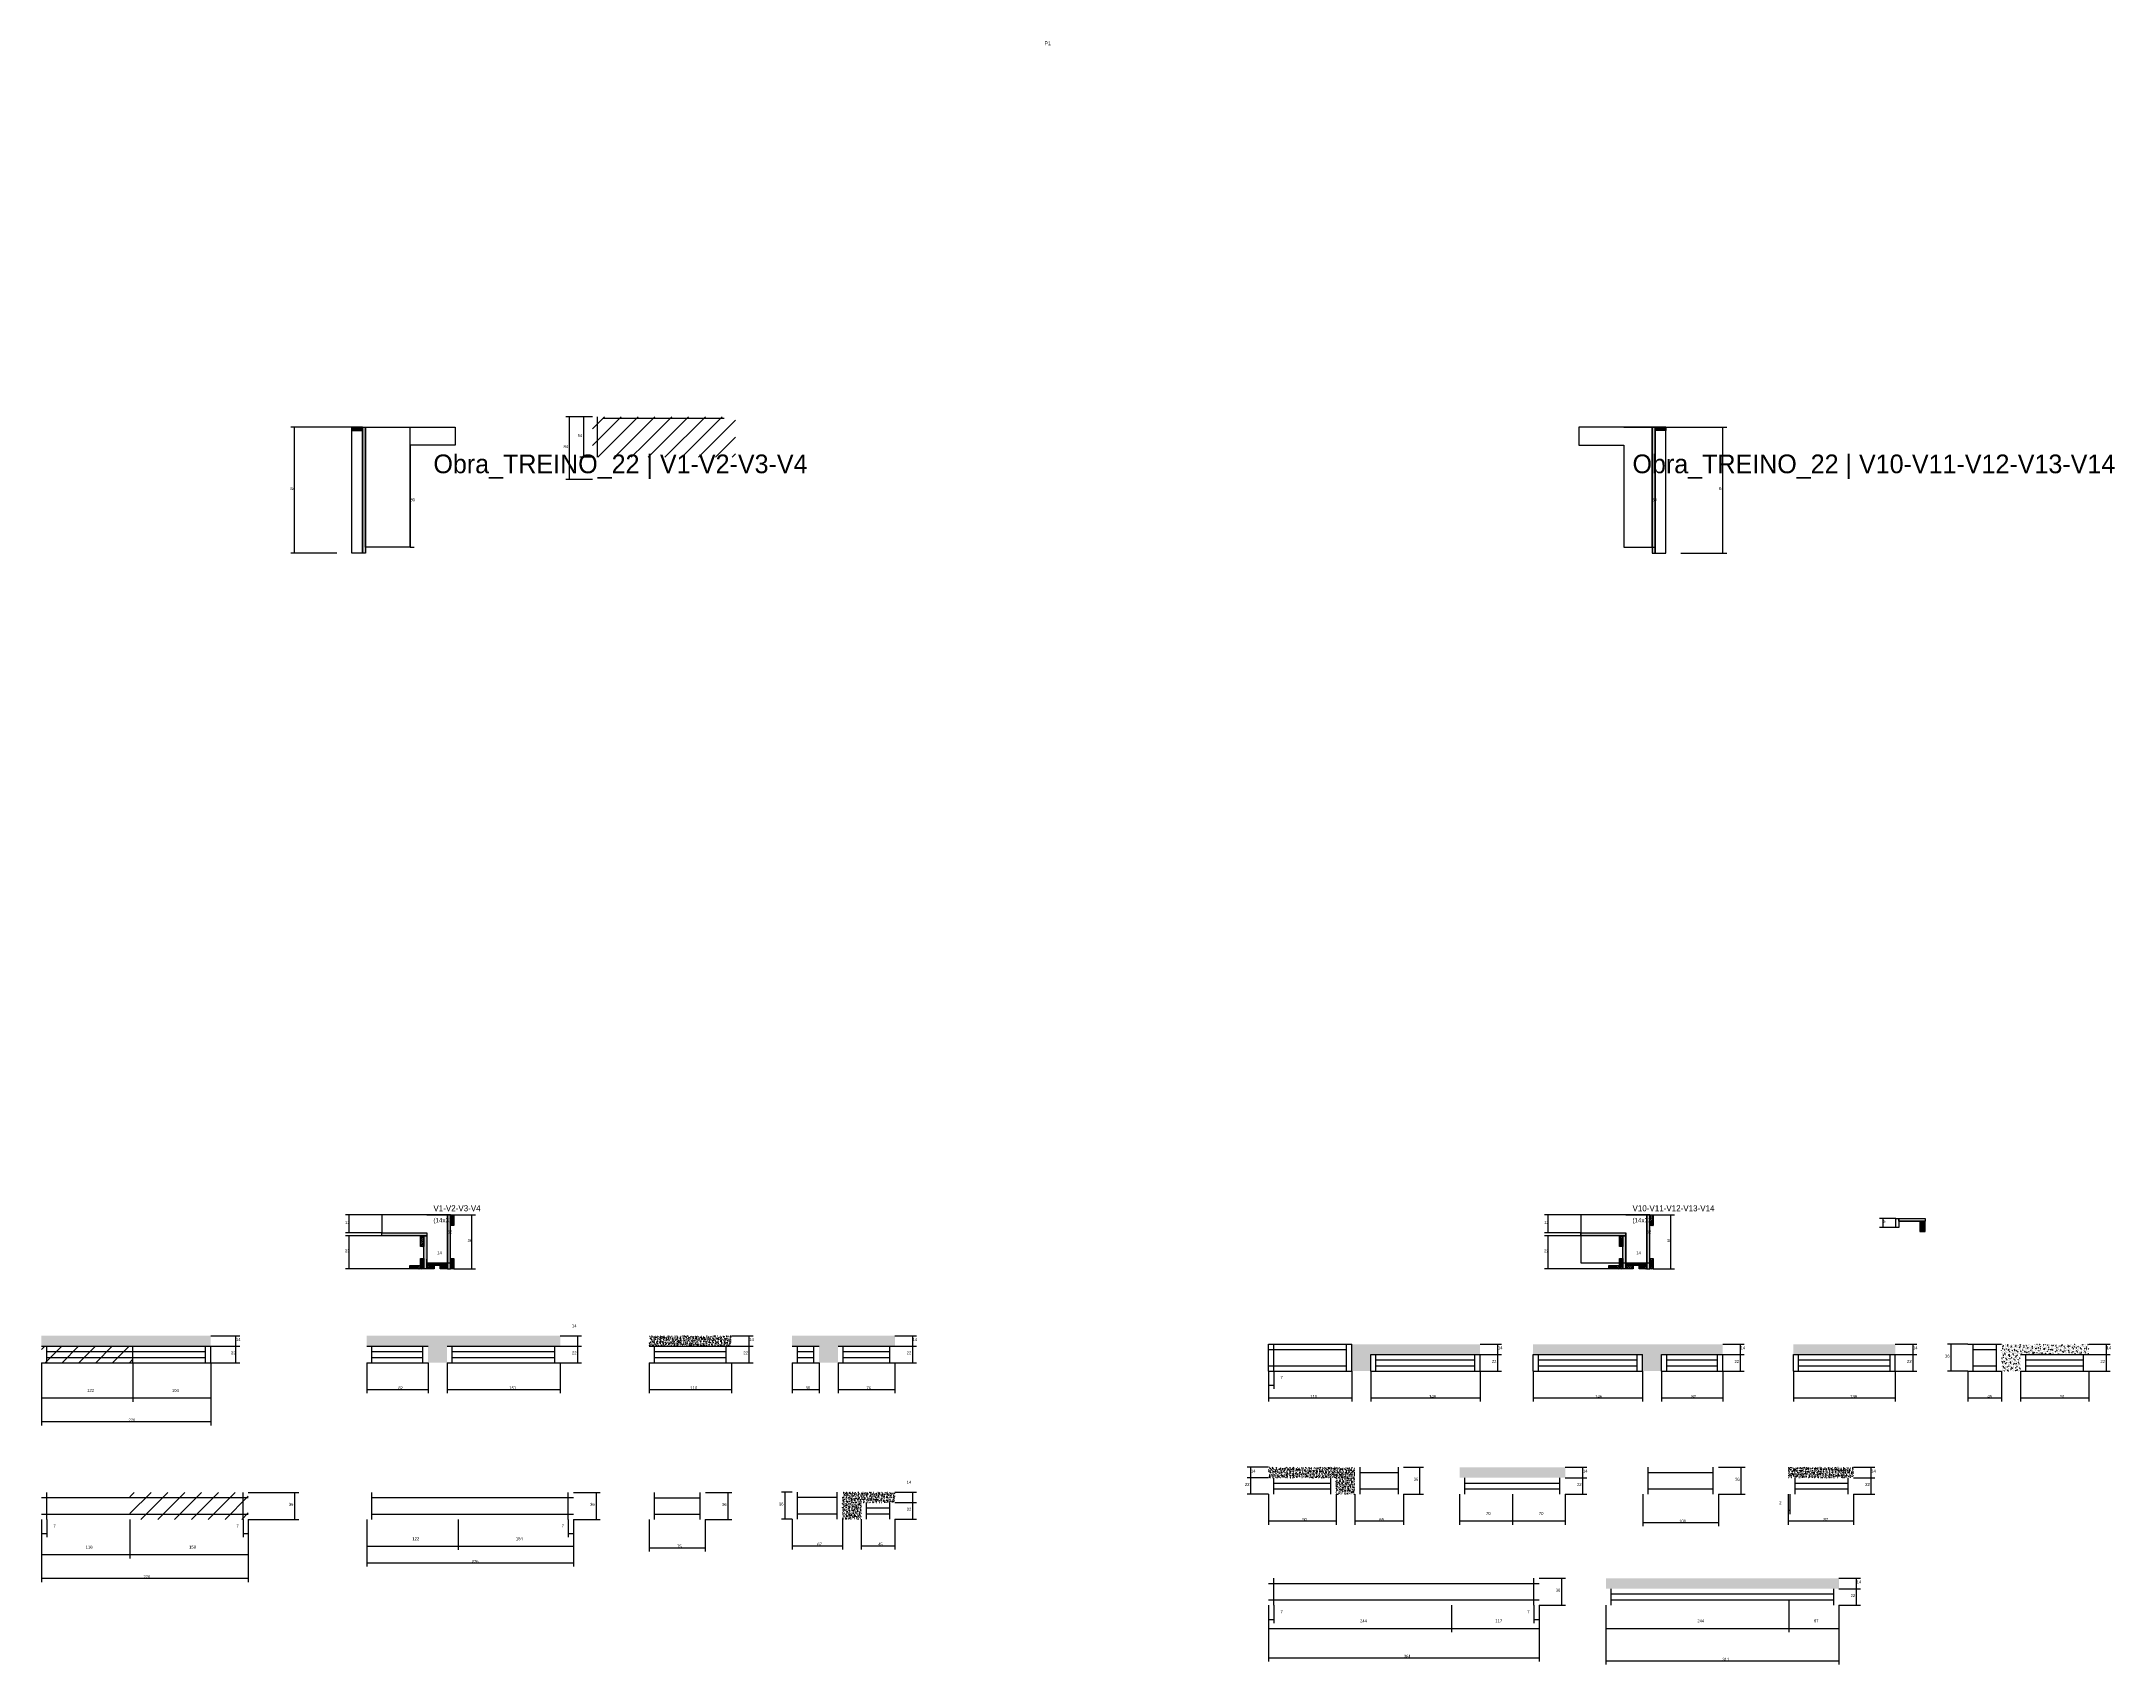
# Model space of a CAD drawing. Header units: metres. Extents: x -65046 to 21926, y -45195 to 1016.
# Drawn here: x 13877 to 16643, y -35800 to -33634 of the extents above; entities that cross this region are included whole.
import ezdxf

# ---------------------------------------------------------------- set-up
doc = ezdxf.new("R2010")
doc.units = ezdxf.units.M
for name, color, linetype in [('CONCRETO', 251, 'Continuous'), ('COTA', 241, 'Continuous'), ('Hachura', 253, 'Continuous'), ('LABEL_ID', 3, 'Continuous'), ('Madeira', 126, 'Continuous'), ('NOMENCLATURA', 7, 'Continuous'), ('Painéis', 200, 'Continuous'), ('SARR_2.2x7', 40, 'Continuous'), ('Texto Seção', 7, 'Continuous')]:
    doc.layers.add(name, color=color, linetype=linetype)

msp = doc.modelspace()

# ---------------------------------------------------------------- hatches: boundary and pattern name
at = {"layer": 'COTA'}
h = msp.add_hatch(dxfattribs=at)
h.set_pattern_fill('AR-CONC', scale=0.03)
h.paths.add_polyline_path([(14103, -35361.1), (13877, -35361.1), (13877, -35361.1), (13877, -35375.1), (13877, -35375.1), (14103, -35375.1), (14103, -35375.1), (14103, -35361.1)])
h = msp.add_hatch(dxfattribs=at)
h.set_pattern_fill('AR-CONC', scale=0.03)
h.paths.add_polyline_path([(14393, -35375.1), (14393, -35397.1), (14418.2, -35397.1), (14418.2, -35375.1), (14569.2, -35375.1), (14569.2, -35361.1), (14311, -35361.1), (14311, -35375.1)])
h = msp.add_hatch(dxfattribs=at)
h.set_pattern_fill('AR-CONC', scale=0.03)
h.paths.add_polyline_path([(14797.8, -35375.1), (14797.8, -35361.1), (14687.9, -35361.1), (14687.9, -35375.1)])
h = msp.add_hatch(dxfattribs=at)
h.set_pattern_fill('AR-CONC', scale=0.03)
h.paths.add_polyline_path([(14914.7, -35375.1), (14914.7, -35397.1), (14939.9, -35397.1), (14939.9, -35375.1), (15015.9, -35375.1), (15015.9, -35361.1), (14878.7, -35361.1), (14878.7, -35375.1)])
h = msp.add_hatch(dxfattribs=at)
h.set_pattern_fill('AR-CONC', scale=0.03)
h.paths.add_polyline_path([(15625.4, -35372.4), (15625.4, -35408.4), (15650.7, -35408.4), (15650.7, -35386.4), (15796.6, -35386.4), (15796.6, -35372.4)])
h = msp.add_hatch(dxfattribs=at)
h.set_pattern_fill('AR-CONC', scale=0.03)
h.paths.add_polyline_path([(16038.6, -35386.4), (16120.5, -35386.4), (16120.5, -35372.4), (15867.4, -35372.4), (15867.4, -35386.4), (16013.3, -35386.4), (16013.3, -35408.4), (16038.6, -35408.4)])
h = msp.add_hatch(dxfattribs=at)
h.set_pattern_fill('AR-CONC', scale=0.03)
h.paths.add_polyline_path([(16350.7, -35386.4), (16350.7, -35372.4), (16214.7, -35372.4), (16214.7, -35386.4)])
h = msp.add_hatch(dxfattribs=at)
h.set_pattern_fill('AR-CONC', scale=0.03)
h.paths.add_polyline_path([(16492.5, -35408.4), (16517.8, -35408.4), (16517.8, -35386.4), (16608.8, -35386.4), (16608.8, -35372.4), (16492.5, -35372.4)])
h = msp.add_hatch(dxfattribs=at)
h.set_pattern_fill('AR-CONC', scale=0.03)
h.paths.add_polyline_path([(15629.7, -35536.7), (15514.5, -35536.7), (15514.5, -35550.7), (15604.4, -35550.7), (15604.4, -35572.7), (15629.7, -35572.7)])
h = msp.add_hatch(dxfattribs=at)
h.set_pattern_fill('AR-CONC', scale=0.03)
h.paths.add_polyline_path([(15910.2, -35550.7), (15910.2, -35536.7), (15769.3, -35536.7), (15769.3, -35550.7)])
h = msp.add_hatch(dxfattribs=at)
h.set_pattern_fill('AR-CONC', scale=0.03)
h.paths.add_polyline_path([(16294.8, -35550.7), (16294.8, -35536.7), (16207.9, -35536.7), (16207.9, -35550.7)])
h = msp.add_hatch(dxfattribs=at)
h.set_pattern_fill('AR-CONC', scale=0.03)
h.paths.add_polyline_path([(14945.7, -35605.8), (14970.9, -35605.8), (14970.9, -35583.8), (15015.9, -35583.8), (15015.9, -35569.8), (14945.7, -35569.8)])
h = msp.add_hatch(dxfattribs=at)
h.set_pattern_fill('AR-CONC', scale=0.03)
h.paths.add_polyline_path([(16275.5, -35698.8), (16275.5, -35684.8), (15964.5, -35684.8), (15964.5, -35698.8)])
at = {"layer": 'Hachura'}
h = msp.add_hatch(dxfattribs=at)
h.set_pattern_fill('ANSI31', scale=5)
h.paths.add_polyline_path([(14681.1, -34188.5), (14681.1, -34134.5), (14612.1, -34134.5), (14612.1, -34188.5)])
h = msp.add_hatch(dxfattribs=at)
h.set_pattern_fill('ANSI31', scale=5)
h.paths.add_polyline_path([(14803.1, -34188.5), (14803.1, -34134.5), (14681.1, -34134.5), (14681.1, -34188.5)])
h = msp.add_hatch(dxfattribs=at)
h.set_pattern_fill('ANSI31', scale=0.5)
h.paths.add_polyline_path([(14291.2, -34148.5), (14291.2, -34152.9), (14291.2, -34152.9), (14305.2, -34152.9), (14305.2, -34152.9), (14305.2, -34148.5), (14305.2, -34148.5), (14291.2, -34148.5)])
h = msp.add_hatch(color=8, dxfattribs=at)
h.dxf.hatch_style = 1
h.paths.add_polyline_path([(14305.2, -34148.5), (14309.2, -34148.5), (14309.2, -34148.5), (14309.2, -34316.5), (14309.2, -34316.5), (14305.2, -34316.5), (14305.2, -34316.5), (14305.2, -34148.5)])
h = msp.add_hatch(color=8, dxfattribs=at)
h.dxf.hatch_style = 1
h.paths.add_polyline_path([(16030.3, -34148.5), (16026.3, -34148.5), (16026.3, -34148.5), (16026.3, -34316.5), (16026.3, -34316.5), (16030.3, -34316.5), (16030.3, -34316.5), (16030.3, -34148.5)])
h = msp.add_hatch(dxfattribs=at)
h.set_pattern_fill('ANSI31', scale=0.5)
h.paths.add_polyline_path([(16044.3, -34148.5), (16044.3, -34152.9), (16044.3, -34152.9), (16030.3, -34152.9), (16030.3, -34152.9), (16030.3, -34148.5), (16030.3, -34148.5), (16044.3, -34148.5)])
h = msp.add_hatch(color=8, dxfattribs=at)
h.dxf.hatch_style = 1
h.paths.add_polyline_path([(14423, -35200), (14419, -35200), (14419, -35200), (14419, -35272), (14419, -35272), (14423, -35272), (14423, -35272), (14423, -35200)])
h = msp.add_hatch(dxfattribs=at)
h.set_pattern_fill('ANSI31', scale=0.5)
h.paths.add_polyline_path([(14427.4, -35214), (14423, -35214), (14423, -35214), (14423, -35200), (14423, -35200), (14427.4, -35200), (14427.4, -35200), (14427.4, -35214)])
h = msp.add_hatch(color=8, dxfattribs=at)
h.dxf.hatch_style = 1
h.paths.add_polyline_path([(16023, -35200), (16019, -35200), (16019, -35200), (16019, -35272), (16019, -35272), (16023, -35272), (16023, -35272), (16023, -35200)])
h = msp.add_hatch(dxfattribs=at)
h.set_pattern_fill('ANSI31', scale=0.5)
h.paths.add_polyline_path([(16027.4, -35214), (16023, -35214), (16023, -35214), (16023, -35200), (16023, -35200), (16027.4, -35200), (16027.4, -35200), (16027.4, -35214)])
h = msp.add_hatch(color=8, dxfattribs=at)
h.dxf.hatch_style = 1
h.paths.add_polyline_path([(14331, -35228), (14331, -35224), (14331, -35224), (14391, -35224), (14391, -35224), (14391, -35228), (14391, -35228), (14331, -35228)])
h = msp.add_hatch(dxfattribs=at)
h.set_pattern_fill('ANSI31', scale=0.5)
h.paths.add_polyline_path([(14387, -35242), (14382.6, -35242), (14382.6, -35242), (14382.6, -35228), (14382.6, -35228), (14387, -35228), (14387, -35228), (14387, -35242)])
h = msp.add_hatch(color=8, dxfattribs=at)
h.dxf.hatch_style = 1
h.paths.add_polyline_path([(14387, -35228), (14391, -35228), (14391, -35228), (14391, -35272), (14391, -35272), (14387, -35272), (14387, -35272), (14387, -35228)])
h = msp.add_hatch(color=8, dxfattribs=at)
h.dxf.hatch_style = 1
h.paths.add_polyline_path([(15931, -35228), (15931, -35224), (15931, -35224), (15991, -35224), (15991, -35224), (15991, -35228), (15991, -35228), (15931, -35228)])
h = msp.add_hatch(dxfattribs=at)
h.set_pattern_fill('ANSI31', scale=0.5)
h.paths.add_polyline_path([(15987, -35242), (15982.6, -35242), (15982.6, -35242), (15982.6, -35228), (15982.6, -35228), (15987, -35228), (15987, -35228), (15987, -35242)])
h = msp.add_hatch(color=8, dxfattribs=at)
h.dxf.hatch_style = 1
h.paths.add_polyline_path([(15987, -35228), (15991, -35228), (15991, -35228), (15991, -35272), (15991, -35272), (15987, -35272), (15987, -35272), (15987, -35228)])
h = msp.add_hatch(dxfattribs=at)
h.set_pattern_fill('ANSI31', scale=0.5)
h.paths.add_polyline_path([(14382.6, -35267.6), (14382.6, -35272), (14382.6, -35272), (14368.6, -35272), (14368.6, -35272), (14368.6, -35267.6), (14368.6, -35267.6), (14382.6, -35267.6)])
h = msp.add_hatch(dxfattribs=at)
h.set_pattern_fill('ANSI31', scale=0.5)
h.paths.add_polyline_path([(14387, -35272), (14382.6, -35272), (14382.6, -35272), (14382.6, -35258), (14382.6, -35258), (14387, -35258), (14387, -35258), (14387, -35272)])
h = msp.add_hatch(color=8, dxfattribs=at)
h.dxf.hatch_style = 1
h.paths.add_polyline_path([(14391, -35267.6), (14391, -35264), (14391, -35264), (14419, -35264), (14419, -35264), (14419, -35267.6), (14419, -35267.6), (14391, -35267.6)])
h = msp.add_hatch(dxfattribs=at)
h.set_pattern_fill('ANSI31', scale=0.5)
h.paths.add_polyline_path([(14391, -35272), (14391, -35267.6), (14391, -35267.6), (14401, -35267.6), (14401, -35267.6), (14401, -35272), (14401, -35272), (14391, -35272)])
h = msp.add_hatch(dxfattribs=at)
h.set_pattern_fill('ANSI31', scale=0.5)
h.paths.add_polyline_path([(14409, -35272), (14409, -35267.6), (14409, -35267.6), (14419, -35267.6), (14419, -35267.6), (14419, -35272), (14419, -35272), (14409, -35272)])
h = msp.add_hatch(dxfattribs=at)
h.set_pattern_fill('ANSI31', scale=0.5)
h.paths.add_polyline_path([(14427.4, -35272), (14423, -35272), (14423, -35272), (14423, -35258), (14423, -35258), (14427.4, -35258), (14427.4, -35258), (14427.4, -35272)])
h = msp.add_hatch(dxfattribs=at)
h.set_pattern_fill('ANSI31', scale=0.5)
h.paths.add_polyline_path([(15982.6, -35267.6), (15982.6, -35272), (15982.6, -35272), (15968.6, -35272), (15968.6, -35272), (15968.6, -35267.6), (15968.6, -35267.6), (15982.6, -35267.6)])
h = msp.add_hatch(dxfattribs=at)
h.set_pattern_fill('ANSI31', scale=0.5)
h.paths.add_polyline_path([(15987, -35272), (15982.6, -35272), (15982.6, -35272), (15982.6, -35258), (15982.6, -35258), (15987, -35258), (15987, -35258), (15987, -35272)])
h = msp.add_hatch(color=8, dxfattribs=at)
h.dxf.hatch_style = 1
h.paths.add_polyline_path([(15991, -35267.6), (15991, -35264), (15991, -35264), (16019, -35264), (16019, -35264), (16019, -35267.6), (16019, -35267.6), (15991, -35267.6)])
h = msp.add_hatch(dxfattribs=at)
h.set_pattern_fill('ANSI31', scale=0.5)
h.paths.add_polyline_path([(15991, -35272), (15991, -35267.6), (15991, -35267.6), (16001, -35267.6), (16001, -35267.6), (16001, -35272), (16001, -35272), (15991, -35272)])
h = msp.add_hatch(dxfattribs=at)
h.set_pattern_fill('ANSI31', scale=0.5)
h.paths.add_polyline_path([(16009, -35272), (16009, -35267.6), (16009, -35267.6), (16019, -35267.6), (16019, -35267.6), (16019, -35272), (16019, -35272), (16009, -35272)])
h = msp.add_hatch(dxfattribs=at)
h.set_pattern_fill('ANSI31', scale=0.5)
h.paths.add_polyline_path([(16027.4, -35272), (16023, -35272), (16023, -35272), (16023, -35258), (16023, -35258), (16027.4, -35258), (16027.4, -35258), (16027.4, -35272)])
h = msp.add_hatch(dxfattribs=at)
h.set_pattern_fill('ANSI31', scale=5)
h.paths.add_polyline_path([(13877, -35375.1), (13877, -35397.1), (13999, -35397.1), (13999, -35375.1)])
h = msp.add_hatch(dxfattribs=at)
h.set_pattern_fill('ANSI31', scale=5)
h.paths.add_polyline_path([(13995, -35570.2), (13995, -35606.2), (14153, -35606.2), (14153, -35570.2)])
at = {"layer": 'Madeira'}
h = msp.add_hatch(dxfattribs=at)
h.set_pattern_fill('ANSI31', scale=0.2)
h.paths.add_polyline_path([(16390.5, -35208.1), (16383.5, -35208.1), (16383.5, -35222.1), (16390.5, -35222.1)])

# ---------------------------------------------------------------- linework, layer by layer
at = {"layer": 'CONCRETO'}
for points in [[(14309.2, -34168.5), (14309.2, -34148.5), (14429.2, -34148.5), (14429.2, -34172.5), (14369.2, -34172.5), (14369.2, -34308.5), (14309.2, -34308.5), (14309.2, -34168.5)], [(16026.3, -34168.5), (16026.3, -34148.5), (15928.3, -34148.5), (15928.3, -34172.5), (15988.3, -34172.5), (15988.3, -34308.5), (16026.3, -34308.5), (16026.3, -34168.5)], [(14331, -35200), (14331, -35224), (14391, -35224), (14391, -35264), (14419, -35264), (14419, -35220), (14419, -35200), (14391, -35200), (14391, -35200)], [(15931, -35200), (15931, -35224), (15991, -35224), (15991, -35264), (16019, -35264), (16019, -35220), (16019, -35200), (15991, -35200), (15991, -35200)], [(15931, -35264), (16019, -35264), (16019, -35200), (15931, -35200)]]:
    msp.add_lwpolyline(points, close=True, dxfattribs=at)
at = {"layer": 'COTA'}
for p, q in [((14612.1, -34134.5), (14576.7, -34134.5)), ((14581.7, -34218.5), (14581.7, -34134.5)), ((14612.1, -34134.5), (14595.6, -34134.5)), ((14600.6, -34188.5), (14600.6, -34134.5)), ((14291.2, -34148.5), (14209.7, -34148.5)), ((14214.7, -34316.5), (14214.7, -34148.5)), ((14369.2, -34308.5), (14369.2, -34148.5)), ((14369.2, -34148.5), (14374.2, -34148.5)), ((15988.3, -34148.5), (16031.3, -34148.5)), ((16026.3, -34308.5), (16026.3, -34148.5)), ((16044.3, -34148.5), (16125.7, -34148.5)), ((16120.7, -34316.5), (16120.7, -34148.5)), ((14612.1, -34188.5), (14595.6, -34188.5)), ((14612.1, -34218.5), (14576.7, -34218.5)), ((14271.2, -34316.5), (14209.7, -34316.5)), ((14369.2, -34308.5), (14374.2, -34308.5)), ((15988.3, -34308.5), (16031.3, -34308.5)), ((16064.3, -34316.5), (16125.7, -34316.5)), ((14331, -35200), (14282.6, -35200)), ((14287.6, -35224), (14287.6, -35200)), ((14391, -35200), (14424, -35200)), ((14411.8, -35200), (14456.1, -35200)), ((14419, -35264), (14419, -35200)), ((14451.1, -35272), (14451.1, -35200)), ((15931, -35200), (15882.6, -35200)), ((15887.6, -35224), (15887.6, -35200)), ((15991, -35200), (16024, -35200)), ((16011.9, -35200), (16056.2, -35200)), ((16019, -35264), (16019, -35200)), ((16051.2, -35272), (16051.2, -35200)), ((16351.5, -35204.5), (16329.5, -35204.5)), ((16334.5, -35216.5), (16334.5, -35204.5)), ((14331, -35224), (14282.6, -35224)), ((14331, -35228), (14282.6, -35228)), ((14287.6, -35272), (14287.6, -35228)), ((15931, -35224), (15882.6, -35224)), ((15931, -35228), (15882.6, -35228)), ((15887.6, -35272), (15887.6, -35228)), ((16351.5, -35216.5), (16329.5, -35216.5)), ((14391, -35264), (14391, -35259)), ((14391, -35264), (14424, -35264)), ((14391, -35264), (14419, -35264)), ((14419, -35264), (14419, -35259)), ((15991, -35264), (15991, -35259)), ((15991, -35264), (16024, -35264)), ((15991, -35264), (16019, -35264)), ((16019, -35264), (16019, -35259)), ((14368.6, -35272), (14282.6, -35272)), ((14427.4, -35272), (14456.1, -35272)), ((15968.6, -35272), (15882.6, -35272)), ((16027.4, -35272), (16056.2, -35272)), ((14103, -35361.1), (14141.5, -35361.1)), ((14103, -35375.1), (14141.5, -35375.1)), ((14103, -35375.1), (14141.5, -35375.1)), ((14136.5, -35375.1), (14136.5, -35361.1)), ((14136.5, -35397.1), (14136.5, -35375.1)), ((14569.2, -35361.1), (14597.8, -35361.1)), ((14569.2, -35375.1), (14597.8, -35375.1)), ((14569.2, -35375.1), (14597.8, -35375.1)), ((14592.8, -35375.1), (14592.8, -35361.1)), ((14592.8, -35397.1), (14592.8, -35375.1)), ((14797.8, -35361.1), (14826.5, -35361.1)), ((14797.8, -35375.1), (14826.5, -35375.1)), ((14797.8, -35375.1), (14826.5, -35375.1)), ((14821.5, -35375.1), (14821.5, -35361.1)), ((14821.5, -35397.1), (14821.5, -35375.1)), ((15015.9, -35361.1), (15044.5, -35361.1)), ((15015.9, -35375.1), (15044.5, -35375.1)), ((15015.9, -35375.1), (15044.5, -35375.1)), ((15039.5, -35375.1), (15039.5, -35361.1)), ((15039.5, -35397.1), (15039.5, -35375.1)), ((15796.6, -35372.4), (15825.3, -35372.4)), ((15820.3, -35386.4), (15820.3, -35372.4)), ((16120.5, -35372.4), (16149.2, -35372.4)), ((16144.2, -35386.4), (16144.2, -35372.4)), ((16350.7, -35372.4), (16379.3, -35372.4)), ((16374.3, -35386.4), (16374.3, -35372.4)), ((16447.6, -35372.4), (16420.2, -35372.4)), ((16425.2, -35408.4), (16425.2, -35372.4)), ((16608.8, -35372.4), (16637.4, -35372.4)), ((16632.4, -35386.4), (16632.4, -35372.4)), ((13877, -35397.1), (13877, -35449.2)), ((13877, -35397.1), (13877, -35480.8)), ((13999, -35397.1), (13999, -35449.2)), ((13999, -35397.1), (13999, -35449.2)), ((14103, -35397.1), (14141.5, -35397.1)), ((14103, -35397.1), (14103, -35449.2)), ((14103, -35397.1), (14103, -35480.8)), ((14311, -35397.1), (14311, -35437.8)), ((14393, -35397.1), (14393, -35437.8)), ((14418.2, -35397.1), (14418.2, -35437.8)), ((14569.2, -35397.1), (14569.2, -35437.8)), ((14569.2, -35397.1), (14597.8, -35397.1)), ((14687.9, -35397.1), (14687.9, -35437.8)), ((14797.8, -35397.1), (14797.8, -35437.8)), ((14797.8, -35397.1), (14826.5, -35397.1)), ((14878.7, -35397.1), (14878.7, -35437.8)), ((14914.7, -35397.1), (14914.7, -35437.8)), ((14939.9, -35397.1), (14939.9, -35437.8)), ((15015.9, -35397.1), (15015.9, -35437.8)), ((15015.9, -35397.1), (15044.5, -35397.1)), ((15796.6, -35386.4), (15825.3, -35386.4)), ((15796.6, -35386.4), (15825.3, -35386.4)), ((15820.3, -35408.4), (15820.3, -35386.4)), ((16120.5, -35386.4), (16149.2, -35386.4)), ((16120.5, -35386.4), (16149.2, -35386.4)), ((16144.2, -35408.4), (16144.2, -35386.4)), ((16350.7, -35386.4), (16379.3, -35386.4)), ((16350.7, -35386.4), (16379.3, -35386.4)), ((16374.3, -35408.4), (16374.3, -35386.4)), ((16608.8, -35386.4), (16637.4, -35386.4)), ((16608.8, -35386.4), (16637.4, -35386.4)), ((16632.4, -35408.4), (16632.4, -35386.4)), ((14311, -35432.8), (14393, -35432.8)), ((14418.2, -35432.8), (14569.2, -35432.8)), ((14687.9, -35432.8), (14797.8, -35432.8)), ((14878.7, -35432.8), (14914.7, -35432.8)), ((14939.9, -35432.8), (15015.9, -35432.8)), ((15514.5, -35408.4), (15514.5, -35449.1)), ((15514.5, -35408.4), (15514.5, -35431.9)), ((15514.5, -35426.9), (15521.5, -35426.9)), ((15521.5, -35408.4), (15521.5, -35431.9)), ((15625.4, -35408.4), (15625.4, -35449.1)), ((15650.7, -35408.4), (15650.7, -35449.1)), ((15796.6, -35408.4), (15796.6, -35449.1)), ((15796.6, -35408.4), (15825.3, -35408.4)), ((15867.4, -35408.4), (15867.4, -35449.1)), ((16013.3, -35408.4), (16013.3, -35449.1)), ((16038.6, -35408.4), (16038.6, -35449.1)), ((16120.5, -35408.4), (16120.5, -35449.1)), ((16120.5, -35408.4), (16149.2, -35408.4)), ((16214.7, -35408.4), (16214.7, -35449.1)), ((16350.7, -35408.4), (16350.7, -35449.1)), ((16350.7, -35408.4), (16379.3, -35408.4)), ((16447.6, -35408.4), (16420.2, -35408.4)), ((16447.6, -35408.4), (16447.6, -35449.1)), ((16492.5, -35408.4), (16492.5, -35449.1)), ((16517.8, -35408.4), (16517.8, -35449.1)), ((16608.8, -35408.4), (16608.8, -35449.1)), ((16608.8, -35408.4), (16637.4, -35408.4)), ((13877, -35444.2), (13999, -35444.2)), ((13999, -35444.2), (14103, -35444.2)), ((15514.5, -35444.1), (15625.4, -35444.1)), ((15650.7, -35444.1), (15796.6, -35444.1)), ((15867.4, -35444.1), (16013.3, -35444.1)), ((16038.6, -35444.1), (16120.5, -35444.1)), ((16214.7, -35444.1), (16350.7, -35444.1)), ((16447.6, -35444.1), (16492.5, -35444.1)), ((16517.8, -35444.1), (16608.8, -35444.1)), ((13877, -35475.8), (14103, -35475.8)), ((15514.5, -35536.7), (15485.8, -35536.7)), ((15490.8, -35550.7), (15490.8, -35536.7)), ((15694.6, -35536.7), (15721.3, -35536.7)), ((15716.3, -35572.7), (15716.3, -35536.7)), ((15910.2, -35536.7), (15938.9, -35536.7)), ((15933.9, -35550.7), (15933.9, -35536.7)), ((16114.8, -35536.7), (16150.2, -35536.7)), ((16145.2, -35572.7), (16145.2, -35536.7)), ((16294.8, -35536.7), (16323.5, -35536.7)), ((16318.5, -35550.7), (16318.5, -35536.7)), ((14153, -35570.2), (14220.3, -35570.2)), ((14215.3, -35606.2), (14215.3, -35570.2)), ((14587, -35570.2), (14622.4, -35570.2)), ((14617.4, -35606.2), (14617.4, -35570.2)), ((14762.9, -35570.3), (14798.2, -35570.3)), ((14793.2, -35606.3), (14793.2, -35570.3)), ((14878.7, -35569.8), (14864.3, -35569.8)), ((14869.3, -35605.8), (14869.3, -35569.8)), ((15015.9, -35569.8), (15044.5, -35569.8)), ((15039.5, -35583.8), (15039.5, -35569.8)), ((15514.5, -35550.7), (15485.8, -35550.7)), ((15514.5, -35550.7), (15485.8, -35550.7)), ((15514.5, -35572.7), (15485.8, -35572.7)), ((15490.8, -35572.7), (15490.8, -35550.7)), ((15514.5, -35572.7), (15514.5, -35613.4)), ((15604.4, -35572.7), (15604.4, -35613.4)), ((15629.7, -35572.7), (15629.7, -35613.4)), ((15694.6, -35572.7), (15694.6, -35613.4)), ((15694.6, -35572.7), (15721.3, -35572.7)), ((15769.3, -35572.7), (15769.3, -35613.4)), ((15839.8, -35572.7), (15839.8, -35613.4)), ((15839.8, -35572.7), (15839.8, -35613.4)), ((15910.2, -35550.7), (15938.9, -35550.7)), ((15910.2, -35550.7), (15938.9, -35550.7)), ((15910.2, -35572.7), (15938.9, -35572.7)), ((15910.2, -35572.7), (15910.2, -35613.4)), ((15933.9, -35572.7), (15933.9, -35550.7)), ((16013.8, -35572.7), (16013.8, -35615.5)), ((16114.8, -35572.7), (16114.8, -35615.5)), ((16114.8, -35572.7), (16150.2, -35572.7)), ((16207.9, -35572.7), (16207.9, -35613.4)), ((16207.9, -35572.7), (16207.9, -35599.1)), ((16209.9, -35572.7), (16209.9, -35599.1)), ((16294.8, -35550.7), (16323.5, -35550.7)), ((16294.8, -35550.7), (16323.5, -35550.7)), ((16294.8, -35572.7), (16294.8, -35613.4)), ((16294.8, -35572.7), (16323.5, -35572.7)), ((16318.5, -35572.7), (16318.5, -35550.7)), ((15015.9, -35583.8), (15044.5, -35583.8)), ((15015.9, -35583.8), (15044.5, -35583.8)), ((15039.5, -35605.8), (15039.5, -35583.8)), ((16207.9, -35594.1), (16209.9, -35594.1)), ((13877, -35606.2), (13877, -35658.3)), ((13877, -35606.2), (13877, -35689.9)), ((13877, -35606.2), (13877, -35630.1)), ((13877, -35625.1), (13884, -35625.1)), ((13884, -35606.2), (13884, -35630.1)), ((13995, -35606.2), (13995, -35658.3)), ((13995, -35606.2), (13995, -35658.3)), ((14146, -35606.2), (14146, -35630.1)), ((14146, -35625.1), (14153, -35625.1)), ((14153, -35606.2), (14153, -35658.3)), ((14153, -35606.2), (14153, -35689.9)), ((14153, -35606.2), (14220.3, -35606.2)), ((14153, -35606.2), (14153, -35630.1)), ((14311, -35606.2), (14311, -35647.1)), ((14311, -35606.2), (14311, -35669.3)), ((14433, -35606.2), (14433, -35647.1)), ((14433, -35606.2), (14433, -35647.1)), ((14580, -35606.2), (14580, -35630.1)), ((14580, -35625.1), (14587, -35625.1)), ((14587, -35606.2), (14587, -35647.1)), ((14587, -35606.2), (14587, -35669.3)), ((14587, -35606.2), (14622.4, -35606.2)), ((14587, -35606.2), (14587, -35630.1)), ((14687.9, -35606.3), (14687.9, -35649.1)), ((14762.8, -35606.3), (14762.8, -35649.1)), ((14762.8, -35606.3), (14798.2, -35606.3)), ((14878.7, -35605.8), (14864.3, -35605.8)), ((14878.7, -35605.8), (14878.7, -35646.5)), ((14945.7, -35605.8), (14945.7, -35646.5)), ((14970.9, -35605.8), (14970.9, -35646.5)), ((15015.9, -35605.8), (15015.9, -35646.5)), ((15015.9, -35605.8), (15044.5, -35605.8)), ((15514.5, -35608.4), (15604.4, -35608.4)), ((15629.7, -35608.4), (15694.6, -35608.4)), ((15769.3, -35608.4), (15839.8, -35608.4)), ((15839.8, -35608.4), (15910.2, -35608.4)), ((16013.8, -35610.5), (16114.8, -35610.5)), ((16207.9, -35608.4), (16294.8, -35608.4)), ((13877, -35653.3), (13995, -35653.3)), ((13995, -35653.3), (14153, -35653.3)), ((14311, -35642.1), (14433, -35642.1)), ((14433, -35642.1), (14587, -35642.1)), ((14687.9, -35644.1), (14762.8, -35644.1)), ((14878.7, -35641.5), (14945.7, -35641.5)), ((14970.9, -35641.5), (15015.9, -35641.5)), ((14311, -35664.3), (14587, -35664.3)), ((13877, -35684.9), (14153, -35684.9)), ((15875.5, -35684.8), (15910.8, -35684.8)), ((15905.8, -35720.8), (15905.8, -35684.8)), ((16275.5, -35684.8), (16304.1, -35684.8)), ((16275.5, -35698.8), (16304.1, -35698.8)), ((16275.5, -35698.8), (16304.1, -35698.8)), ((16299.1, -35698.8), (16299.1, -35684.8)), ((16299.1, -35720.8), (16299.1, -35698.8)), ((15514.5, -35720.8), (15514.5, -35796)), ((15514.5, -35720.8), (15514.5, -35756.7)), ((15514.5, -35720.8), (15514.5, -35744.9)), ((15521.5, -35720.8), (15521.5, -35744.9)), ((15758.5, -35720.8), (15758.5, -35756.7)), ((15758.5, -35720.8), (15758.5, -35756.7)), ((15868.4, -35720.8), (15868.4, -35744.9)), ((15875.4, -35720.8), (15875.4, -35796)), ((15875.4, -35720.8), (15910.8, -35720.8)), ((15875.4, -35720.8), (15875.4, -35756.7)), ((15875.4, -35720.8), (15875.4, -35744.9)), ((15964.5, -35720.8), (15964.5, -35800)), ((15964.5, -35720.8), (15964.5, -35756.7)), ((16208.5, -35713.8), (16208.5, -35756.7)), ((16208.5, -35713.8), (16208.5, -35756.7)), ((16275.5, -35720.8), (16275.5, -35800)), ((16275.5, -35720.8), (16304.1, -35720.8)), ((16275.5, -35720.8), (16275.5, -35756.7)), ((15514.5, -35739.9), (15521.5, -35739.9)), ((15514.5, -35751.7), (15758.5, -35751.7)), ((15758.5, -35751.7), (15875.4, -35751.7)), ((15868.4, -35739.9), (15875.4, -35739.9)), ((15964.5, -35751.7), (16208.5, -35751.7)), ((16208.5, -35751.7), (16275.5, -35751.7)), ((15514.5, -35791), (15875.4, -35791)), ((15964.5, -35795), (16275.5, -35795))]:
    msp.add_line(p, q, dxfattribs=at)
at = {"layer": 'Madeira'}
for points in [[(14291.2, -34148.5), (14291.2, -34152.9), (14305.2, -34152.9), (14305.2, -34148.5)], [(14291.2, -34148.5), (14305.2, -34148.5), (14305.2, -34316.5), (14291.2, -34316.5)], [(16044.3, -34148.5), (16044.3, -34152.9), (16030.3, -34152.9), (16030.3, -34148.5)], [(16044.3, -34148.5), (16030.3, -34148.5), (16030.3, -34316.5), (16044.3, -34316.5)], [(14427.4, -35214), (14423, -35214), (14423, -35200), (14427.4, -35200)], [(16027.4, -35214), (16023, -35214), (16023, -35200), (16027.4, -35200)], [(16390.5, -35208.1), (16383.5, -35208.1), (16383.5, -35222.1), (16390.5, -35222.1)], [(14387, -35242), (14382.6, -35242), (14382.6, -35228), (14387, -35228)], [(15987, -35242), (15982.6, -35242), (15982.6, -35228), (15987, -35228)], [(14382.6, -35267.6), (14382.6, -35272), (14368.6, -35272), (14368.6, -35267.6)], [(14387, -35272), (14382.6, -35272), (14382.6, -35258), (14387, -35258)], [(14391, -35272), (14391, -35267.6), (14401, -35267.6), (14401, -35272)], [(14409, -35272), (14409, -35267.6), (14419, -35267.6), (14419, -35272)], [(14427.4, -35272), (14423, -35272), (14423, -35258), (14427.4, -35258)], [(15982.6, -35267.6), (15982.6, -35272), (15968.6, -35272), (15968.6, -35267.6)], [(15987, -35272), (15982.6, -35272), (15982.6, -35258), (15987, -35258)], [(15991, -35272), (15991, -35267.6), (16001, -35267.6), (16001, -35272)], [(16009, -35272), (16009, -35267.6), (16019, -35267.6), (16019, -35272)], [(16027.4, -35272), (16023, -35272), (16023, -35258), (16027.4, -35258)]]:
    msp.add_lwpolyline(points, close=True, dxfattribs=at)
at = {"layer": 'Painéis'}
for p, q in [((16019, -35272), (16019, -35200)), ((16351.5, -35216.5), (16351.5, -35204.5)), ((16355.5, -35204.5), (16390.5, -35204.5)), ((16355.5, -35208.1), (16355.5, -35204.5)), ((16355.5, -35208.1), (16390.5, -35208.1)), ((14331, -35224), (14391, -35224)), ((15931, -35224), (15991, -35224)), ((15931, -35228), (15931, -35224)), ((15991, -35228), (15991, -35224)), ((15991, -35272), (15991, -35228)), ((14391, -35264), (14419, -35264)), ((15991, -35264), (16019, -35264)), ((15991, -35267.6), (15991, -35264)), ((16019, -35267.6), (16019, -35264)), ((13877, -35375.1), (14103, -35375.1)), ((13999, -35397.1), (13999, -35375.1)), ((14103, -35397.1), (14103, -35375.1)), ((14311, -35375.1), (14393, -35375.1)), ((14418.2, -35375.1), (14569.2, -35375.1)), ((14687.9, -35375.1), (14797.8, -35375.1)), ((14878.7, -35375.1), (14914.7, -35375.1)), ((14939.9, -35375.1), (15015.9, -35375.1)), ((15514.5, -35372.4), (15625.4, -35372.4)), ((15514.5, -35408.4), (15514.5, -35372.4)), ((15625.4, -35408.4), (15625.4, -35372.4)), ((16447.6, -35372.4), (16492.5, -35372.4)), ((13877, -35397.1), (14103, -35397.1)), ((14311, -35397.1), (14393, -35397.1)), ((14418.2, -35397.1), (14569.2, -35397.1)), ((14687.9, -35397.1), (14797.8, -35397.1)), ((14878.7, -35397.1), (14914.7, -35397.1)), ((14939.9, -35397.1), (15015.9, -35397.1)), ((15650.7, -35386.4), (15796.6, -35386.4)), ((15650.7, -35408.4), (15650.7, -35386.4)), ((15796.6, -35408.4), (15796.6, -35386.4)), ((15867.4, -35386.4), (16013.3, -35386.4)), ((15867.4, -35408.4), (15867.4, -35386.4)), ((16013.3, -35408.4), (16013.3, -35386.4)), ((16038.6, -35386.4), (16120.5, -35386.4)), ((16038.6, -35408.4), (16038.6, -35386.4)), ((16120.5, -35408.4), (16120.5, -35386.4)), ((16214.7, -35386.4), (16350.7, -35386.4)), ((16214.7, -35408.4), (16214.7, -35386.4)), ((16350.7, -35408.4), (16350.7, -35386.4)), ((16517.8, -35386.4), (16608.8, -35386.4)), ((15514.5, -35408.4), (15625.4, -35408.4)), ((15650.7, -35408.4), (15796.6, -35408.4)), ((15867.4, -35408.4), (16013.3, -35408.4)), ((16038.6, -35408.4), (16120.5, -35408.4)), ((16214.7, -35408.4), (16350.7, -35408.4)), ((16447.6, -35408.4), (16492.5, -35408.4)), ((16517.8, -35408.4), (16608.8, -35408.4))]:
    msp.add_line(p, q, dxfattribs=at)
for points in [[(14305.2, -34148.5), (14309.2, -34148.5), (14309.2, -34316.5), (14305.2, -34316.5)], [(16030.3, -34148.5), (16026.3, -34148.5), (16026.3, -34316.5), (16030.3, -34316.5)], [(14423, -35200), (14419, -35200), (14419, -35272), (14423, -35272)], [(16023, -35200), (16019, -35200), (16019, -35272), (16023, -35272)], [(16355.5, -35216.5), (16351.5, -35216.5), (16351.5, -35204.5), (16355.5, -35204.5)], [(14331, -35228), (14331, -35224), (14391, -35224), (14391, -35228)], [(14387, -35228), (14391, -35228), (14391, -35272), (14387, -35272)], [(15931, -35228), (15931, -35224), (15991, -35224), (15991, -35228)], [(15987, -35228), (15991, -35228), (15991, -35272), (15987, -35272)], [(14391, -35267.6), (14391, -35264), (14419, -35264), (14419, -35267.6)], [(15991, -35267.6), (15991, -35264), (16019, -35264), (16019, -35267.6)]]:
    msp.add_lwpolyline(points, close=True, dxfattribs=at)
msp.add_lwpolyline([(16355.5, -35204.5), (16390.5, -35204.5), (16390.5, -35208.1), (16355.5, -35208.1), (16355.5, -35204.5)], dxfattribs=at)
at = {"layer": 'SARR_2.2x7'}
for p, q in [((14619.1, -34188.5), (14619.1, -34134.5)), ((14627.1, -34136.7), (14681.1, -34136.7)), ((14681.1, -34136.7), (14788.1, -34136.7)), ((13884, -35397.1), (13884, -35375.1)), ((14096, -35397.1), (14096, -35375.1)), ((14318, -35397.1), (14318, -35375.1)), ((14386, -35397.1), (14386, -35375.1)), ((14425.2, -35397.1), (14425.2, -35375.1)), ((14562.2, -35397.1), (14562.2, -35375.1)), ((14694.9, -35397.1), (14694.9, -35375.1)), ((14790.8, -35397.1), (14790.8, -35375.1)), ((14885.7, -35397.1), (14885.7, -35375.1)), ((14907.7, -35397.1), (14907.7, -35375.1)), ((14946.9, -35397.1), (14946.9, -35375.1)), ((15008.9, -35397.1), (15008.9, -35375.1)), ((15514.5, -35379.4), (15618.4, -35379.4)), ((15521.5, -35408.4), (15521.5, -35372.4)), ((15618.4, -35408.4), (15618.4, -35372.4)), ((16454.6, -35408.4), (16454.6, -35372.4)), ((16454.6, -35379.4), (16485.5, -35379.4)), ((16485.5, -35408.4), (16485.5, -35372.4)), ((13884, -35382.1), (13999, -35382.1)), ((13884, -35390.1), (13999, -35390.1)), ((13999, -35382.1), (14096, -35382.1)), ((13999, -35390.1), (14096, -35390.1)), ((14318, -35382.1), (14386, -35382.1)), ((14318, -35390.1), (14386, -35390.1)), ((14425.2, -35382.1), (14562.2, -35382.1)), ((14425.2, -35390.1), (14562.2, -35390.1)), ((14694.9, -35382.1), (14790.8, -35382.1)), ((14694.9, -35390.1), (14790.8, -35390.1)), ((14885.7, -35382.1), (14907.7, -35382.1)), ((14885.7, -35390.1), (14907.7, -35390.1)), ((14946.9, -35382.1), (15008.9, -35382.1)), ((14946.9, -35390.1), (15008.9, -35390.1)), ((15514.5, -35401.4), (15618.4, -35401.4)), ((15657.7, -35408.4), (15657.7, -35386.4)), ((15657.7, -35393.4), (15789.6, -35393.4)), ((15657.7, -35401.4), (15789.6, -35401.4)), ((15789.6, -35408.4), (15789.6, -35386.4)), ((15874.4, -35408.4), (15874.4, -35386.4)), ((15874.4, -35393.4), (16006.3, -35393.4)), ((15874.4, -35401.4), (16006.3, -35401.4)), ((16006.3, -35408.4), (16006.3, -35386.4)), ((16045.6, -35408.4), (16045.6, -35386.4)), ((16045.6, -35393.4), (16113.5, -35393.4)), ((16045.6, -35401.4), (16113.5, -35401.4)), ((16113.5, -35408.4), (16113.5, -35386.4)), ((16221.7, -35408.4), (16221.7, -35386.4)), ((16221.7, -35393.4), (16343.7, -35393.4)), ((16221.7, -35401.4), (16343.7, -35401.4)), ((16343.7, -35408.4), (16343.7, -35386.4)), ((16454.6, -35401.4), (16485.5, -35401.4)), ((16524.8, -35408.4), (16524.8, -35386.4)), ((16524.8, -35393.4), (16601.8, -35393.4)), ((16524.8, -35401.4), (16601.8, -35401.4)), ((16601.8, -35408.4), (16601.8, -35386.4)), ((15636.7, -35572.7), (15636.7, -35536.7)), ((15636.7, -35543.7), (15687.6, -35543.7)), ((15687.6, -35572.7), (15687.6, -35536.7)), ((16020.8, -35572.7), (16020.8, -35536.7)), ((16020.8, -35543.7), (16107.8, -35543.7)), ((16107.8, -35572.7), (16107.8, -35536.7)), ((13884, -35606.2), (13884, -35570.2)), ((14146, -35606.2), (14146, -35570.2)), ((14318, -35606.2), (14318, -35570.2)), ((14580, -35606.2), (14580, -35570.2)), ((14694.9, -35606.3), (14694.9, -35570.3)), ((14755.8, -35606.3), (14755.8, -35570.3)), ((14885.7, -35605.8), (14885.7, -35569.8)), ((14938.7, -35605.8), (14938.7, -35569.8)), ((15521.5, -35572.7), (15521.5, -35550.7)), ((15521.5, -35557.7), (15597.4, -35557.7)), ((15521.5, -35565.7), (15597.4, -35565.7)), ((15597.4, -35572.7), (15597.4, -35550.7)), ((15636.7, -35565.7), (15687.6, -35565.7)), ((15776.3, -35572.7), (15776.3, -35550.7)), ((15776.3, -35557.7), (15839.8, -35557.7)), ((15776.3, -35565.7), (15839.8, -35565.7)), ((15839.8, -35557.7), (15903.2, -35557.7)), ((15839.8, -35565.7), (15903.2, -35565.7)), ((15903.2, -35572.7), (15903.2, -35550.7)), ((16020.8, -35565.7), (16107.8, -35565.7)), ((16216.9, -35572.7), (16216.9, -35550.7)), ((16216.9, -35557.7), (16287.8, -35557.7)), ((16216.9, -35565.7), (16287.8, -35565.7)), ((16287.8, -35572.7), (16287.8, -35550.7)), ((13877, -35577.2), (13995, -35577.2)), ((13877, -35599.2), (13995, -35599.2)), ((13995, -35577.2), (14153, -35577.2)), ((13995, -35599.2), (14153, -35599.2)), ((14318, -35577.2), (14587, -35577.2)), ((14318, -35599.2), (14587, -35599.2)), ((14694.9, -35577.3), (14755.8, -35577.3)), ((14694.9, -35599.3), (14755.8, -35599.3)), ((14885.7, -35576.8), (14938.7, -35576.8)), ((14885.7, -35598.8), (14938.7, -35598.8)), ((14977.9, -35605.8), (14977.9, -35583.8)), ((14977.9, -35590.8), (15008.9, -35590.8)), ((14977.9, -35598.8), (15008.9, -35598.8)), ((15008.9, -35605.8), (15008.9, -35583.8)), ((15514.5, -35691.8), (15875.4, -35691.8)), ((15521.5, -35720.8), (15521.5, -35684.8)), ((15868.4, -35720.8), (15868.4, -35684.8)), ((15971.5, -35720.8), (15971.5, -35698.8)), ((15971.5, -35705.8), (16268.5, -35705.8)), ((16268.5, -35720.8), (16268.5, -35698.8)), ((15514.5, -35713.8), (15875.4, -35713.8)), ((15971.5, -35713.8), (16268.5, -35713.8))]:
    msp.add_line(p, q, dxfattribs=at)

# ---------------------------------------------------------------- texts
at = {"layer": 'COTA'}
for s, p in [('54', (14592.5, -34161.5)), ('84', (14573.6, -34176.5)), ('84', (14209.2, -34232.5)), ('80', (14369.2, -34247.4)), ('80', (16026.3, -34247.4)), ('84', (16115.2, -34232.5)), ('12', (14282.1, -35212)), ('12', (15882.1, -35212)), ('6', (16334.5, -35210.5)), ('32', (14419, -35224.5)), ('36', (14445.6, -35236)), ('32', (16019, -35224.5)), ('36', (16045.7, -35236)), ('22', (14282.1, -35250)), ('14', (14405, -35252.5)), ('22', (15882.1, -35250)), ('14', (16005, -35252.5)), ('14', (14584.8, -35350)), ('14', (14136.5, -35368.1)), ('14', (14821.5, -35368.1)), ('14', (15039.5, -35368.1)), ('14', (15820.3, -35379.4)), ('14', (16144.2, -35379.4)), ('14', (16374.3, -35379.4)), ('14', (16632.4, -35379.4)), ('22', (14130, -35386.1)), ('22', (14584.8, -35386.1)), ('22', (14813.5, -35386.1)), ('22', (15031.5, -35386.1)), ('22', (15812.3, -35397.4)), ('22', (16136.2, -35397.4)), ('22', (16366.3, -35397.4)), ('36', (16417, -35390.4)), ('22', (16624.4, -35397.4)), ('122', (13938, -35436.1)), ('104', (14051, -35436.1)), ('82', (14353, -35432.8)), ('151', (14501.2, -35432.8)), ('110', (14742.8, -35432.8)), ('36', (14896.7, -35432.8)), ('76', (14977.9, -35432.8)), ('7', (15530.3, -35418.8)), ('111', (15569.9, -35444.1)), ('146', (15728.6, -35444.1)), ('146', (15950.4, -35444.1)), ('82', (16078.6, -35444.1)), ('136', (16290.4, -35444.1)), ('45', (16473.6, -35444.1)), ('91', (16570.8, -35444.1)), ('226', (13993, -35475.8)), ('14', (15490.8, -35543.7)), ('14', (15933.9, -35543.7)), ('14', (16318.5, -35543.7)), ('14', (15031.5, -35558.7)), ('22', (15482.8, -35561.7)), ('36', (15708.1, -35554.7)), ('22', (15925.9, -35561.7)), ('36', (16137, -35554.7)), ('22', (16310.5, -35561.7)), ('36', (14207, -35588.2)), ('36', (14609.1, -35588.2)), ('36', (14785, -35588.3)), ('36', (14861, -35587.8)), ('22', (15031.5, -35594.8)), ('70', (15804.5, -35600.3)), ('70', (15875, -35600.3)), ('2', (16195.8, -35586.1)), ('7', (13892.9, -35617)), ('7', (14137.1, -35617)), ('7', (14571.1, -35617)), ('90', (15559.4, -35608.4)), ('65', (15662.1, -35608.4)), ('101', (16062.3, -35610.5)), ('87', (16254.9, -35608.4)), ('118', (13936, -35645.2)), ('158', (14074, -35645.2)), ('122', (14372, -35634)), ('154', (14510, -35634)), ('75', (14725.3, -35644.1)), ('67', (14912.2, -35641.5)), ('45', (14993.4, -35641.5)), ('276', (14013, -35684.9)), ('276', (14451, -35664.3)), ('36', (15897.6, -35702.8)), ('22', (16291.1, -35709.8)), ('14', (16299.1, -35691.8)), ('7', (15530.3, -35731.8)), ('7', (15859.5, -35731.8)), ('244', (15636.5, -35743.7)), ('117', (15816.9, -35743.7)), ('244', (16086.5, -35743.7)), ('67', (16242, -35743.6)), ('361', (15694.9, -35791)), ('311', (16120, -35795))]:
    msp.add_text(s, height=4, dxfattribs=at).set_placement(p)
at = {"layer": 'LABEL_ID'}
for s, p in [('Obra_TREINO_22 | V1-V2-V3-V4', (14400, -34210)), ('Obra_TREINO_22 | V10-V11-V12-V13-V14', (16000, -34210))]:
    msp.add_text(s, height=25, dxfattribs=at).set_placement(p)
at = {"layer": 'NOMENCLATURA'}
msp.add_text('P1', height=5, dxfattribs=at).set_placement((15215.5, -33638.7))
at = {"layer": 'Texto Seção'}
for s, height, p in [('V1-V2-V3-V4', 8, (14400, -35195)), ('(14x32)', 6, (14400, -35210)), ('V10-V11-V12-V13-V14', 8, (16000, -35195)), ('(14x32)', 6, (16000, -35210))]:
    msp.add_text(s, height=height, dxfattribs=at).set_placement(p)

doc.saveas('drawing.dxf')
